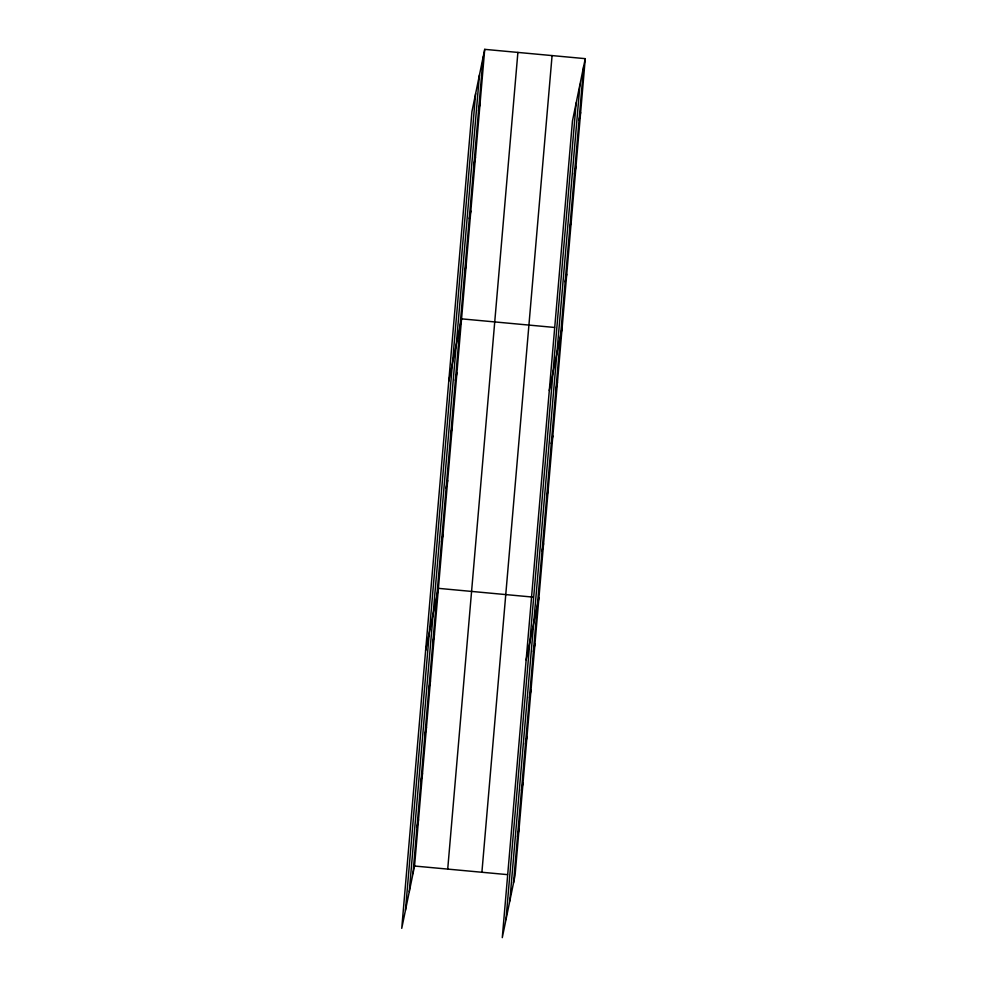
<?xml version="1.0" encoding="UTF-8"?>
<svg xmlns="http://www.w3.org/2000/svg" width="987" height="987" viewBox="0 0 987 987"><rect width="100%" height="100%" fill="white"/><g stroke="black" fill="none" stroke-linecap="round" stroke-linejoin="round"><path stroke-width="1.48" d="M405.46 910.298L475.635 93.617M409.272 891.68L479.448 75.012M412.985 873.618L483.161 56.95M484.716 49.35L471.922 111.679L401.746 928.348L414.54 866.031L484.716 49.35L585.254 58.652L515.078 875.321L502.284 937.65L572.46 120.969L585.254 58.652M447.716 869.091L517.891 52.422M481.903 872.261L552.078 55.58M505.986 919.588L576.161 102.907M509.81 900.983L579.986 84.302M513.511 882.921L583.687 66.24M478.535 110.852L480.089 103.253M473.896 164.743L475.463 157.155M469.269 218.645L470.824 211.058M464.63 272.548L466.197 264.948M448.764 381.179L461.558 318.85L554.558 327.45M455.365 380.353L456.932 372.753M450.738 434.255L452.293 426.655M446.112 488.146L447.666 480.558M441.473 542.048L443.04 534.46M425.607 650.68L438.401 588.351L532.906 597.098M432.874 642.229L434.428 634.641M428.889 688.507L430.455 680.919M424.916 734.784L426.47 727.197M420.943 781.062L422.498 773.475M416.958 827.34L418.525 819.753M579.061 120.143L580.615 112.543M574.434 174.045L575.989 166.445M569.795 227.948L571.35 220.348M565.169 281.85L566.723 274.25M549.303 390.482L562.096 328.153M555.903 389.643L557.458 382.055M551.264 443.545L552.831 435.946M546.638 497.448L548.192 489.848M542.011 551.351L543.566 543.751M526.145 659.982L538.939 597.653M533.399 651.531L534.954 643.931M529.427 697.809L530.981 690.209M525.442 744.087L527.009 736.487M521.469 790.365L523.024 782.765M517.496 836.643L519.051 829.043M414.54 866.031L507.528 874.63"/></g></svg>
